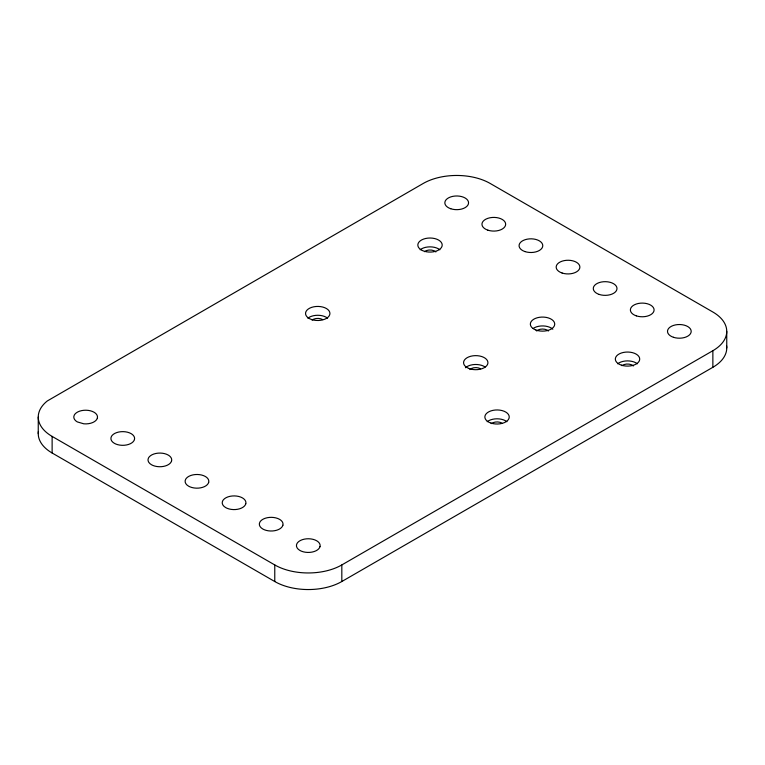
<?xml version="1.0" encoding="UTF-8"?>
<svg xmlns="http://www.w3.org/2000/svg" width="765" height="765" viewBox="0 0 765 765"><rect width="100%" height="100%" fill="white"/><g stroke="black" fill="none" stroke-linecap="round" stroke-linejoin="round"><path stroke-width="1.15" d="M52.125 436.404L274.769 564.943A47.411 27.377 0 0 0 341.821 564.933L712.865 350.714A47.401 27.368 0 0 0 712.865 312.015L490.222 183.476A47.401 27.368 0 0 0 423.198 183.476L47.315 400.956A47.411 27.377 0 0 0 52.125 436.404L52.125 452.995L274.769 581.534A47.411 27.377 0 0 0 341.821 581.515L712.865 367.296A47.401 27.368 0 0 0 726.607 345.799M726.75 331.36L726.75 347.951M712.865 350.714L712.865 367.296M341.821 564.933L341.821 581.515M274.769 564.943L274.769 581.534M38.25 417.049L38.25 433.631M312.177 320.076A6.77 3.911 0 0 1 322.581 319.569M465.455 367.736A12.192 7.038 0 0 1 485.144 367.037M420.157 249.753A12.192 7.038 0 0 1 439.875 249.753M424.46 251.666A6.77 3.911 0 0 1 435.878 251.934M469.882 369.562A6.77 3.911 0 0 1 480.535 368.749M52.125 452.995A47.411 27.377 0 0 1 38.393 431.489M307.874 318.173A12.192 7.038 0 0 1 327.602 318.173M533.157 328.462A12.192 7.038 0 0 1 552.837 329.189M536.667 330.996A6.77 3.911 0 0 1 548.4 330.996M487.19 421.697A12.192 7.038 0 0 1 506.908 421.697M491.493 423.6A6.77 3.911 0 0 1 501.888 423.093M621.964 365.689A6.77 3.911 0 0 1 633.382 365.966M617.661 363.786A12.192 7.038 0 0 1 637.379 363.786M97.346 418.13L96.916 419.172A11.848 6.837 0 0 1 83.787 423.81L77.265 421.898A11.848 6.837 0 0 1 74.368 414.946L75.085 413.951A11.848 6.837 0 0 1 94.019 412.22L95.223 413.033A11.848 6.837 0 0 1 97.346 418.13M134.449 439.55L134.018 440.592A11.848 6.837 0 0 1 115.783 444.016L114.368 443.318A11.848 6.837 0 0 1 111.48 436.366L112.187 435.371A11.848 6.837 0 0 1 131.131 433.64L132.335 434.463A11.848 6.837 0 0 1 134.449 439.55M171.561 460.97L171.121 462.012A11.848 6.837 0 0 1 152.895 465.436L151.48 464.738A11.848 6.837 0 0 1 148.582 457.786L149.299 456.801A11.848 6.837 0 0 1 168.233 455.07L169.438 455.883A11.848 6.837 0 0 1 171.561 460.97M208.663 482.399L208.233 483.442A11.848 6.837 0 0 1 189.997 486.865L188.582 486.167A11.848 6.837 0 0 1 185.694 479.215L186.402 478.221A11.848 6.837 0 0 1 205.345 476.49L206.55 477.303A11.848 6.837 0 0 1 208.663 482.399M245.775 503.819L245.336 504.862A11.848 6.837 0 0 1 227.1 508.285L225.694 507.587A11.848 6.837 0 0 1 222.797 500.635L223.514 499.641A11.848 6.837 0 0 1 242.448 497.91L243.653 498.732A11.848 6.837 0 0 1 245.775 503.819M282.878 525.239L282.448 526.291A11.848 6.837 0 0 1 264.212 529.705L262.797 529.007A11.848 6.837 0 0 1 259.909 522.055L260.616 521.07A11.848 6.837 0 0 1 279.55 519.339L280.765 520.152A11.848 6.837 0 0 1 282.878 525.239M319.99 546.669L319.55 547.711A11.848 6.837 0 0 1 301.314 551.135L299.899 550.437A11.848 6.837 0 0 1 297.011 543.485L297.728 542.49A11.848 6.837 0 0 1 316.662 540.759L317.867 541.572A11.848 6.837 0 0 1 319.99 546.669M450.786 208.749A11.848 6.837 0 0 0 468.562 202.821A11.848 6.837 0 0 0 450.786 196.892A11.848 6.837 0 0 0 450.786 208.749M562.103 273.019A11.848 6.837 0 0 0 579.88 267.09A11.848 6.837 0 0 0 562.103 261.171A11.848 6.837 0 0 0 562.103 273.019M636.317 315.859A11.848 6.837 0 0 0 654.094 309.94A11.848 6.837 0 0 0 636.317 304.011A11.848 6.837 0 0 0 636.317 315.859M673.43 337.289A11.848 6.837 0 0 0 691.197 331.36A11.848 6.837 0 0 0 673.43 325.441A11.848 6.837 0 0 0 673.43 337.289M468.677 368.395A12.192 7.038 0 0 0 487.879 363.337A12.192 7.038 0 0 0 470.676 356.27A12.192 7.038 0 0 0 468.677 368.395M599.215 294.439A11.848 6.837 0 0 0 616.992 288.52A11.848 6.837 0 0 0 599.215 282.591A11.848 6.837 0 0 0 599.215 294.439M422.347 250.518A12.192 7.038 0 0 0 442.055 246.148A12.192 7.038 0 0 0 425.646 238.479A12.192 7.038 0 0 0 422.347 250.518M535.777 329.964A12.192 7.038 0 0 0 554.702 324.561A12.192 7.038 0 0 0 537.126 317.8A12.192 7.038 0 0 0 535.777 329.964M311.642 319.56A12.192 7.038 0 0 0 329.925 313.459A12.192 7.038 0 0 0 311.642 307.367A12.192 7.038 0 0 0 311.642 319.56M487.888 230.169A11.848 6.837 0 0 0 505.665 224.241A11.848 6.837 0 0 0 487.888 218.321A11.848 6.837 0 0 0 487.888 230.169M490.958 423.083A12.192 7.038 0 0 0 509.241 416.982A12.192 7.038 0 0 0 490.958 410.891A12.192 7.038 0 0 0 490.958 423.083M525 251.589A11.848 6.837 0 0 0 542.777 245.67A11.848 6.837 0 0 0 525 239.741A11.848 6.837 0 0 0 525 251.589M621.429 365.173A12.192 7.038 0 0 0 639.712 359.072A12.192 7.038 0 0 0 621.429 352.981A12.192 7.038 0 0 0 621.429 365.173"/></g></svg>
